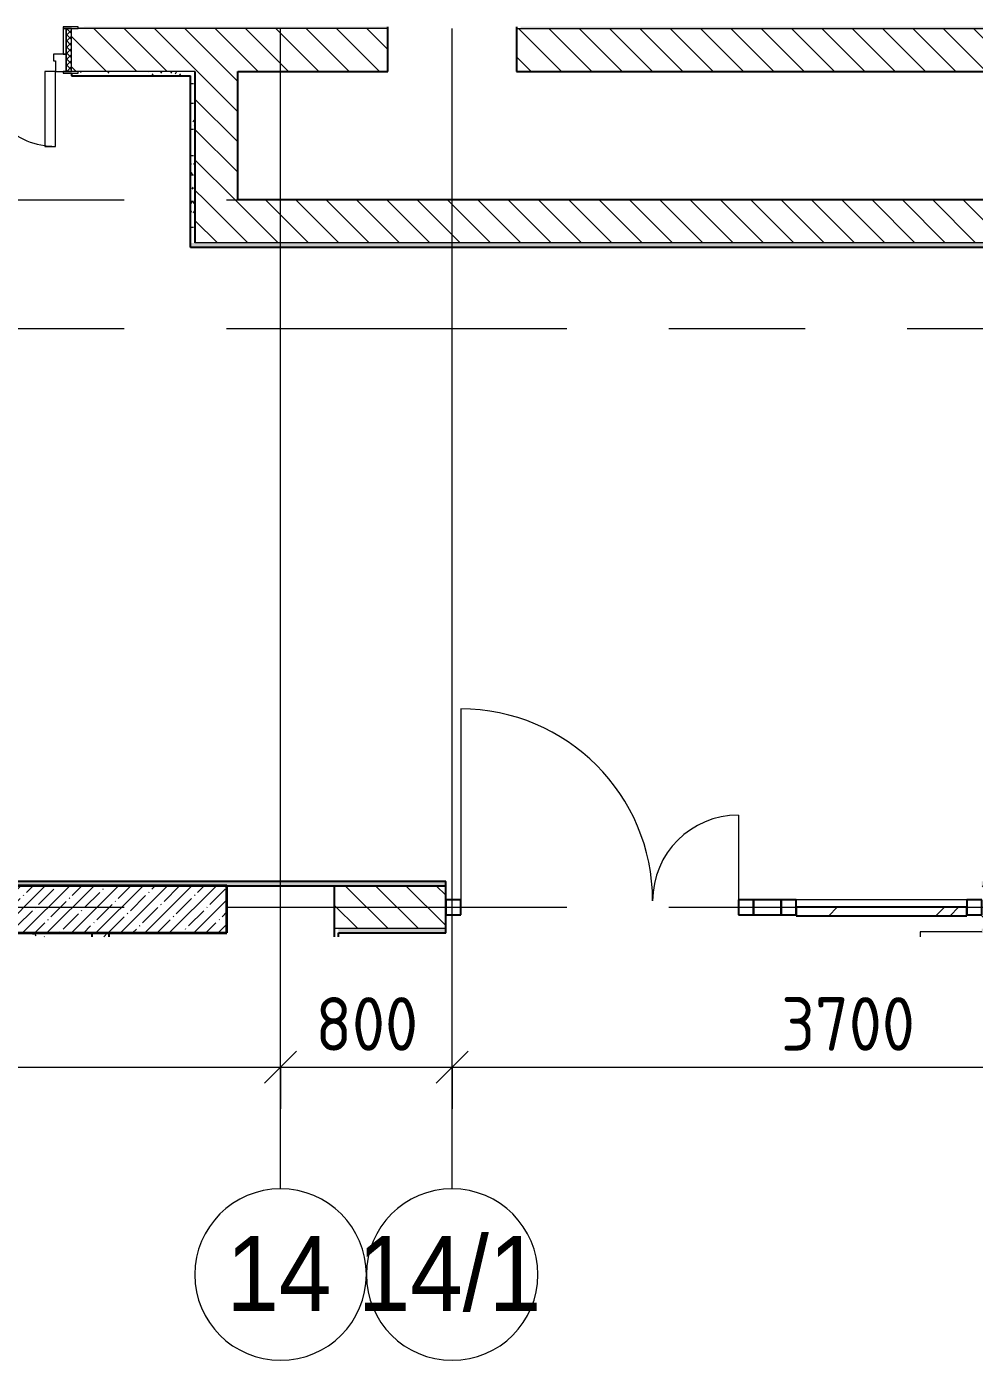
# Model space of a CAD drawing. Header units: millimetres. Extents: x 36646 to 169412, y -1987 to 12080.
# Drawn here: x 46476 to 50895, y 5686 to 11909 of the extents above; entities that cross this region are included whole.
import ezdxf

# ---------------------------------------------------------------- set-up
doc = ezdxf.new("R2010")
doc.units = ezdxf.units.MM
doc.linetypes.add('Осевая', pattern=[3175, 635, -476.25, 1587.5, -476.25])
for name, color, linetype, lineweight in [('A-ANNO-DIMS', 7, 'Continuous', 9), ('A-ANNO-DIMS-100', 7, 'Continuous', 9), ('A-DOOR', 7, 'Continuous', 9), ('A-DOOR-1', 7, 'Continuous', 13), ('A-DOOR-FRAM', 7, 'Continuous', 13), ('A-DOOR-FRAM-1', 7, 'Continuous', 9), ('A-GLAZ-CURT', 7, 'Continuous', 9), ('A-GLAZ-CURT-1', 7, 'Continuous', 25), ('A-GLAZ-CWMG', 7, 'Continuous', 9), ('A-GLAZ-CWMG-1', 7, 'Continuous', 25), ('A-WALL', 7, 'Continuous', 9), ('I-WALL', 7, 'Continuous', 9), ('Оси', 7, 'Continuous', 9), ('Оси-1', 7, 'Continuous', 20), ('Оси-2', 7, 'Осевая', 9)]:
    doc.layers.add(name, color=color, linetype=linetype, lineweight=lineweight)
for name, color, linetype, lineweight, true_color in [('A-WALL-1', 7, 'Continuous', 25, 0x3c3c3c), ('A-WALL-2', 7, 'Continuous', 35, 0x3c3c3c), ('A-WALL-FNSH-1', 7, 'Continuous', 13, 0x3c3c3c), ('I-FURN-1', 7, 'Continuous', 9, 0xf0f0f0)]:
    doc.layers.add(name, color=color, linetype=linetype, lineweight=lineweight, true_color=true_color)
doc.styles.add('Arial', font='arial.ttf', dxfattribs={"width": 0.9, "height": 350})
doc.styles.add('ISOCPEUR', font='isocpeur.ttf', dxfattribs={"width": 0.9, "height": 250})
doc.dimstyles.new('ISO-2_5_0_9К_БОЛЬШОЙ', dxfattribs={"dimscale": 304.8, "dimtxt": 248.995294, "dimasz": 0.492126, "dimexe": 0.393701, "dimexo": 0.984252, "dimgap": 0, "dimtad": 1, "dimdec": 0, "dimrnd": 10, "dimzin": 0, "dimdsep": 46, "dimtxsty": 'ISOCPEUR', "dimblk1": 'OBLIQUE', "dimblk2": 'OBLIQUE', "dimsah": 1, "dimcen": 0.09, "dimdle": 0.393701, "dimazin": 0, "dimtfac": 1, "dimtdec": 4, "dimtix": 1, "dimtmove": 0, "dimatfit": 3, "dimfxl": 1, "dimtvp": 1, "dimtolj": 1, "dimtzin": 0, "dimarcsym": 2})
pattern_1 = [(135, (0, 0), (-70.71068, -70.71068), [])]
pattern_2 = [(0, (0, 0), (121.92, 30.48), [10.058, -81.382, 10.058, -81.382, -487.68]), (0, (0, 0), (121.92, 30.48), [-182.88, 10.058, -172.822, 10.058, -81.382, -213.36]), (0, (0, 0), (121.92, 30.48), [-457.2, 10.058, -50.902, 10.058, -142.342]), (120, (45.72, 15.24), (-87.356454, 90.345817), [10.058, -81.382, 10.058, -81.382, -487.68]), (120, (45.72, 15.24), (-87.356454, 90.345817), [-182.88, 10.058, -172.822, 10.058, -81.382, -213.36]), (120, (45.72, 15.24), (-87.356454, 90.345817), [-457.2, 10.058, -50.902, 10.058, -142.342]), (240, (60.96, 76.2), (-34.563546, -120.825817), [10.058, -81.382, 10.058, -81.382, -487.68]), (240, (60.96, 76.2), (-34.563546, -120.825817), [-182.88, 10.058, -172.822, 10.058, -81.382, -213.36]), (240, (60.96, 76.2), (-34.563546, -120.825817), [-457.2, 10.058, -50.902, 10.058, -142.342])]

# ---------------------------------------------------------------- blocks, each defined once
blk = doc.blocks.new('110_Дверь_СКБ_2Ст - Д-6_л__ ДОО_Дв_1450x2100h_Дверь из раздевальной в коридор-25835678-План разверток пом_ 2_30_ Этаж 2')
at = {"layer": 'A-DOOR'}
h = blk.add_hatch(dxfattribs=at)
h.set_pattern_fill('FP_7', color=256, style=0, pattern_type=2)
h.set_pattern_definition([(135, (1576.41, 164.685), (-14.14214, -14.14214), []), (225, (1576.41, 164.685), (14.14214, -14.14214), [])])
h.paths.add_polyline_path([(737.5, 100), (712.5, 100), (712.5, -100), (737.5, -100)])
at = {"layer": 'A-DOOR-FRAM-1'}
h = blk.add_hatch(dxfattribs=at)
h.set_pattern_fill('FP_8', color=256, style=0, pattern_type=2)
h.set_pattern_definition([(45, (-546.384, 164.685), (-14.1421, 14.1421), []), (135, (-546.384, 164.685), (-14.1421, -14.1421), [])])
h.paths.add_polyline_path([(-712.5, 100), (-712.5, -100), (-687.5, -100), (-687.5, 100)])
at = {"layer": 'A-DOOR'}
for centre, radius, start, end in [((662.5, 100), 950, 90, 180), ((-637.5, 100), 350, 360, 90)]:
    blk.add_arc(centre, radius, start, end, dxfattribs=at)
at = {"layer": 'A-DOOR-1'}
for p, q in [((662.5, 1050), (612.5, 1050)), ((612.5, 1050), (612.5, 100)), ((662.5, 100), (662.5, 1050)), ((-637.5, 450), (-637.5, 100)), ((-587.5, 450), (-637.5, 450)), ((-587.5, 100), (-587.5, 450)), ((-637.5, 100), (-587.5, 100)), ((612.5, 100), (662.5, 100))]:
    blk.add_line(p, q, dxfattribs=at)
at = {"layer": 'A-DOOR-FRAM'}
for p, q in [((-672.5, 108), (-742.5, 108)), ((-742.5, 108), (-742.5, 100)), ((-742.5, 100), (-672.5, 100)), ((-687.5, 100), (-712.5, 100)), ((-712.5, 100), (-712.5, -100)), ((-637.5, 100), (-687.5, 100)), ((-687.5, 100), (-687.5, 20)), ((-687.5, -100), (-687.5, 100)), ((-672.5, 100), (-672.5, 108)), ((-637.5, 50), (-637.5, 100)), ((662.5, 100), (662.5, 50)), ((712.5, 100), (662.5, 100)), ((767.5, 108), (697.5, 108)), ((697.5, 108), (697.5, 100)), ((697.5, 100), (767.5, 100)), ((712.5, 20), (712.5, 100)), ((737.5, 100), (712.5, 100)), ((712.5, 100), (712.5, -100)), ((737.5, -100), (737.5, 100)), ((767.5, 100), (767.5, 108)), ((-687.5, 20), (-627.5, 20)), ((-672.5, 20), (-687.5, 20)), ((-687.5, 20), (-687.5, -100)), ((-672.5, -100), (-672.5, 20)), ((-627.5, 50), (-637.5, 50)), ((-627.5, 20), (-627.5, 50)), ((662.5, 50), (652.5, 50)), ((652.5, 50), (652.5, 20)), ((652.5, 20), (712.5, 20)), ((712.5, 20), (697.5, 20)), ((697.5, 20), (697.5, -100)), ((712.5, -100), (712.5, 20)), ((-672.5, -100), (-742.5, -100)), ((-742.5, -100), (-742.5, -108)), ((-742.5, -108), (-672.5, -108)), ((-712.5, -100), (-687.5, -100)), ((-687.5, -100), (-672.5, -100)), ((-672.5, -108), (-672.5, -100)), ((697.5, -100), (712.5, -100)), ((767.5, -100), (697.5, -100)), ((697.5, -100), (697.5, -108)), ((697.5, -108), (767.5, -108)), ((712.5, -100), (737.5, -100)), ((767.5, -108), (767.5, -100))]:
    blk.add_line(p, q, dxfattribs=at)
blk = doc.blocks.new('Стол базовый прямоугольный - 1_290-25520344-План разверток пом_ 2_30_ Этаж 2')
at = {"layer": 'I-FURN-1'}
for p, q in [((-330, 455), (-617.5, 455)), ((-617.5, 455), (-617.5, 432.1)), ((617.5, 432.1), (617.5, 450.5))]:
    blk.add_line(p, q, dxfattribs=at)
blk = doc.blocks.new('Прямоугольный импост - 50 x 70 мм-31700031-План разверток пом_ 2_30_ Этаж 2')
at = {"layer": 'A-GLAZ-CWMG-1'}
for p, q in [((-70, 35), (0, 35)), ((-70, -35), (-70, 35)), ((0, 35), (0, -35)), ((0, -35), (-70, -35))]:
    blk.add_line(p, q, dxfattribs=at)
blk = doc.blocks.new('Дверь_Витражная_остекление_ - ДВН_ДАО_Главный вход_1200 в свету-31742133-План разверток пом_ 2_30_ Этаж 2')
at = {"layer": 'A-DOOR'}
for p, q in [((-647.5, 925), (-647.5, 35)), ((647.5, 430), (647.5, 35))]:
    blk.add_line(p, q, dxfattribs=at)
for centre, radius, start, end in [((-647.5, 30), 895, 360, 90), ((647.5, 30), 400, 90, 180)]:
    blk.add_arc(centre, radius, start, end, dxfattribs=at)
blk = doc.blocks.new('Системная панель - Стемалит - 40мм-32257327-План разверток пом_ 2_30_ Этаж 2')
at = {"layer": 'A-GLAZ-CURT-1'}
for p, q in [((65, 35), (-65, 35)), ((-65, 35), (-65, -35)), ((65, -35), (65, 35)), ((-65, -35), (65, -35))]:
    blk.add_line(p, q, dxfattribs=at)
blk = doc.blocks.new('Прямоугольный импост - 50 x 70 мм-31687886-План разверток пом_ 2_30_ Этаж 2')
at = {"layer": 'A-GLAZ-CWMG-1'}
for p, q in [((-35, 35), (35, 35)), ((-35, -35), (-35, 35)), ((35, 35), (35, -35)), ((35, -35), (-35, -35))]:
    blk.add_line(p, q, dxfattribs=at)
blk = doc.blocks.new('Прямоугольный импост - 50 x 70 мм-31701779-План разверток пом_ 2_30_ Этаж 2')
at = {"layer": 'A-GLAZ-CWMG-1'}
for p, q in [((0, 35), (-70, 35)), ((-70, 35), (-70, -35)), ((0, -35), (0, 35)), ((-70, -35), (0, -35))]:
    blk.add_line(p, q, dxfattribs=at)
blk = doc.blocks.new('Системная панель - Стекло - 40мм-V1-План разверток пом_ 2_30_ Этаж 2')
at = {"layer": 'A-GLAZ-CURT'}
h = blk.add_hatch(dxfattribs=at)
h.set_pattern_fill('FP_14', color=256, style=0, pattern_type=2)
h.set_pattern_definition([(45, (-50562.5, -7700), (-282.8427, 282.8427), [200, -600]), (45, (-50762.5, -7800), (-282.8427, 282.8427), [600, -200]), (45, (-50362.5, -7900), (-282.8427, 282.8427), [200, -600])])
h.paths.add_polyline_path([(397.5, -40), (397.5, 0), (-397.5, 0), (-397.5, -40), (-321.5, -40)])
at = {"layer": 'A-GLAZ-CURT-1'}
for p, q in [((397.5, 0), (-397.5, 0)), ((-397.5, 0), (-397.5, -40)), ((397.5, -40), (397.5, 0)), ((-397.5, -40), (397.5, -40))]:
    blk.add_line(p, q, dxfattribs=at)
blk = doc.blocks.new('Прямоугольный импост - 50 x 70 мм-31702100-План разверток пом_ 2_30_ Этаж 2')
at = {"layer": 'A-GLAZ-CWMG-1'}
for p, q in [((-35, 35), (35, 35)), ((-35, -35), (-35, 35)), ((35, 35), (35, -35)), ((35, -35), (-35, -35))]:
    blk.add_line(p, q, dxfattribs=at)
blk = doc.blocks.new('Прямоугольный импост - 50 x 70 мм-31720914-План разверток пом_ 2_30_ Этаж 2')
at = {"layer": 'A-GLAZ-CWMG'}
blk.add_line((41991, 7835), (41196, 7835), dxfattribs=at)
blk = doc.blocks.new('Ось сетки - D8-29747960-План разверток пом_ 2_30_ Этаж 2')
at = {"layer": 'Оси-1'}
for start, end in [(360, 180), (180, 360)]:
    blk.add_arc((0, 0), 4, start, end, dxfattribs=at)
blk = doc.blocks.new('DIMBLOCK5-План разверток пом_ 2_30_ Этаж 2')
at = {"layer": 'A-ANNO-DIMS-100'}
for p, q in [((43160, 6859.8), (43160, 7173.8)), ((47660, 6859.8), (47660, 7173.8)), ((43160, 7053.8), (47660, 7053.8)), ((43160, 7053.8), (43160, 6859.8)), ((47660, 7053.8), (47660, 6859.8))]:
    blk.add_line(p, q, dxfattribs=at)
at = {"layer": 'A-ANNO-DIMS-100', "lineweight": 20}
for p, q in [((43160, 7053.8), (43235, 7128.8)), ((47660, 7053.8), (47735, 7128.8)), ((43160, 7053.8), (43085, 6978.8)), ((47660, 7053.8), (47585, 6978.8))]:
    blk.add_line(p, q, dxfattribs=at)
at = {"layer": 'A-ANNO-DIMS-100', "color": 0, "insert": (45082, 7380.4), "char_height": 250, "width": 787.208, "attachment_point": 1, "line_spacing_factor": 1.149209, "style": 'ISOCPEUR'}
blk.add_mtext('4500', dxfattribs=at)
blk = doc.blocks.new('_Oblique')
at = {"color": 0, "linetype": 'ByBlock', "lineweight": -2}
blk.add_line((-0.5, -0.5), (0.5, 0.5), dxfattribs=at)
blk = doc.blocks.new('DIMBLOCK6-План разверток пом_ 2_30_ Этаж 2')
at = {"layer": 'A-ANNO-DIMS-100'}
for p, q in [((47660, 6859.8), (47660, 7173.8)), ((48460, 6859.8), (48460, 7173.8)), ((47660, 7053.8), (48460, 7053.8)), ((47660, 7053.8), (47660, 6859.8)), ((48460, 7053.8), (48460, 6859.8))]:
    blk.add_line(p, q, dxfattribs=at)
at = {"layer": 'A-ANNO-DIMS-100', "lineweight": 20}
for p, q in [((47660, 7053.8), (47735, 7128.8)), ((48460, 7053.8), (48535, 7128.8)), ((47660, 7053.8), (47585, 6978.8)), ((48460, 7053.8), (48385, 6978.8))]:
    blk.add_line(p, q, dxfattribs=at)
at = {"layer": 'A-ANNO-DIMS-100', "color": 0, "insert": (47823, 7380.4), "char_height": 250, "width": 568.858, "attachment_point": 1, "line_spacing_factor": 1.149209, "style": 'ISOCPEUR'}
blk.add_mtext('800', dxfattribs=at)
blk = doc.blocks.new('DIMBLOCK7-План разверток пом_ 2_30_ Этаж 2')
at = {"layer": 'A-ANNO-DIMS-100'}
for p, q in [((48460, 6859.8), (48460, 7173.8)), ((52160, 6859.8), (52160, 7173.8)), ((48460, 7053.8), (52160, 7053.8)), ((48460, 7053.8), (48460, 6859.8)), ((52160, 7053.8), (52160, 6859.8))]:
    blk.add_line(p, q, dxfattribs=at)
at = {"layer": 'A-ANNO-DIMS-100', "lineweight": 20}
for p, q in [((48460, 7053.8), (48535, 7128.8)), ((52160, 7053.8), (52235, 7128.8)), ((48460, 7053.8), (48385, 6978.8)), ((52160, 7053.8), (52085, 6978.8))]:
    blk.add_line(p, q, dxfattribs=at)
at = {"layer": 'A-ANNO-DIMS-100', "color": 0, "insert": (49994, 7380.4), "char_height": 250, "width": 758.478, "attachment_point": 1, "line_spacing_factor": 1.149209, "style": 'ISOCPEUR'}
blk.add_mtext('3700', dxfattribs=at)

msp = doc.modelspace()

# ---------------------------------------------------------------- hatches: boundary and pattern name
at = {"layer": 'I-WALL'}
h = msp.add_hatch(dxfattribs=at)
h.set_pattern_fill('FP_2', color=256, style=0, pattern_type=2)
h.set_pattern_definition(pattern_1)
h.paths.add_polyline_path([(51709.9999, 11699.9998), (51709.9999, 11899.9998), (48760, 11899.9998), (48760, 11699.9998), (50140.9545, 11699.9998)])
h.paths.add_polyline_path([(47814.4954, 11699.9998), (48160, 11699.9998), (48160, 11899.9998), (46685.7131, 11899.9998), (46685.7131, 11699.9998), (47460.7131, 11699.9998)])
h.paths.add_polyline_path([(45235.7131, 11699.9998), (45235.7131, 11899.9998), (42760, 11899.9998), (42760, 11699.9998), (45205.7131, 11699.9998)])
h = msp.add_hatch(dxfattribs=at)
h.set_pattern_fill('FP_11', color=256, style=0, pattern_type=2)
h.set_pattern_definition(pattern_2)
h.paths.add_polyline_path([(46715.7131, 11899.9998), (48160, 11899.9998), (48160, 11908.7619), (46715.7131, 11907.9998), (46715.7131, 11900.4068)])
h.paths.add_polyline_path([(45205.7131, 11899.9998), (45205.7131, 11907.9998), (42780, 11908.7619), (42780, 11899.9998), (43161.5774, 11899.9998)])
h = msp.add_hatch(dxfattribs=at)
h.set_pattern_fill('FP_11', color=256, style=0, pattern_type=2)
h.set_pattern_definition(pattern_2)
h.paths.add_polyline_path([(48780, 11899.9998), (48780, 11908.7619), (48760, 11908.7619), (48760, 11899.9998)])
h = msp.add_hatch(dxfattribs=at)
h.set_pattern_fill('FP_11', color=256, style=0, pattern_type=2)
h.set_pattern_definition(pattern_2)
h.paths.add_polyline_path([(54160, 11899.9998), (54160, 11908.7619), (48780, 11908.7619), (48780, 11899.9998), (52467.4135, 11899.9998)])
h = msp.add_hatch(dxfattribs=at)
h.set_pattern_fill('FP_11', color=256, style=0, pattern_type=2)
h.set_pattern_definition(pattern_2)
h.paths.add_polyline_path([(47239.7131, 11679.9998), (47240.7131, 11679.9998), (47240.7131, 11699.9998), (46715.7131, 11698.9168), (46715.7131, 11691.9998), (46685.7131, 11691.9998), (46685.7131, 11679.9998), (46715.7131, 11679.9998)])
h.paths.add_polyline_path([(45235.7131, 11679.9998), (45235.7131, 11691.9998), (45205.7131, 11691.9998), (45205.7131, 11699.9998), (44760.7131, 11699.9998), (44760.7131, 11679.9998), (45205.7131, 11679.9998)])
h = msp.add_hatch(dxfattribs=at)
h.set_pattern_fill('FP_11', color=256, style=0, pattern_type=2)
h.set_pattern_definition(pattern_2)
h.paths.add_polyline_path([(47260.7131, 10900), (47260.7131, 11699.9998), (47240.7131, 11699.9998), (47240.7131, 10900)])
h = msp.add_hatch(dxfattribs=at)
h.set_pattern_fill('FP_2', color=256, style=0, pattern_type=2)
h.set_pattern_definition(pattern_1)
h.paths.add_polyline_path([(47460.7131, 11100), (47460.7131, 11699.9998), (47260.7131, 11699.9998), (47260.7131, 11100)])
h = msp.add_hatch(dxfattribs=at)
h.set_pattern_fill('FP_2', color=256, style=0, pattern_type=2)
h.set_pattern_definition(pattern_1)
h.paths.add_polyline_path([(61160, 10900), (61160, 11100), (59340, 11100), (59340, 10900), (60610.0201, 10900)])
h.paths.add_polyline_path([(58283.561, 10900), (58440, 10900), (58440, 11100), (58230, 11100), (58230, 10900)])
h.paths.add_polyline_path([(57530, 10900), (57530, 11100), (57310, 11100), (57310, 10900)])
h.paths.add_polyline_path([(56400, 10900), (56610, 10900), (56610, 11100), (56400, 11100), (56400, 10980)])
h.paths.add_polyline_path([(54793.8725, 10900), (55500, 10900), (55500, 11100), (51909.9999, 11100), (51909.9999, 10900), (52467.4135, 10900)])
h.paths.add_polyline_path([(51709.9999, 10900), (51709.9999, 11100), (47260.7131, 11100), (47260.7131, 10900), (50140.9545, 10900)])
h = msp.add_hatch(dxfattribs=at)
h.set_pattern_fill('FP_11', color=256, style=0, pattern_type=2)
h.set_pattern_definition(pattern_2)
h.paths.add_polyline_path([(61360, 10880), (61360, 10900), (59140, 10900), (59140, 10880), (61191.6348, 10880)])
h.paths.add_polyline_path([(58440, 10880), (58440, 10900), (58230, 10900), (58230, 10880), (58283.561, 10880)])
h.paths.add_polyline_path([(57530, 10880), (57530, 10900), (57310, 10900), (57310, 10880)])
h.paths.add_polyline_path([(56400, 10880), (56610, 10880), (56610, 10900), (56400, 10900)])
h.paths.add_polyline_path([(55700, 10880), (55700, 10900), (47240.7131, 10900), (47240.7131, 10880), (54793.8725, 10880)])
h = msp.add_hatch(dxfattribs=at)
h.set_pattern_fill('FP_11', color=256, style=0, pattern_type=2)
h.set_pattern_definition(pattern_2)
h.paths.add_polyline_path([(73760, 7900), (74750, 7900), (74750, 7920), (73705, 7920), (73705, 7908), (73760, 7908), (73760, 7901.0742)])
h.paths.add_polyline_path([(71765, 7900), (72250, 7900), (72250, 7908), (72305, 7908), (72305, 7920), (71735, 7920), (71735, 7908), (71765, 7908), (71765, 7901.7391)])
h.paths.add_polyline_path([(70605, 7900), (70605, 7908), (70635, 7908), (70635, 7920), (69360.4805, 7920), (69360.4805, 7908), (69390.4805, 7908), (69390.4805, 7900)])
h.paths.add_polyline_path([(68230.4805, 7900), (68230.4805, 7908), (68260.4805, 7908), (68260.4805, 7920), (67055, 7920), (67055, 7908), (67085, 7908), (67085, 7900)])
h.paths.add_polyline_path([(65925, 7900), (65925, 7908), (65955, 7908), (65955, 7920), (59931, 7920), (59931, 7900), (64110, 7900)])
h.paths.add_polyline_path([(57120.3315, 7900), (57431, 7900), (57431, 7920), (50930, 7920), (50930, 7900), (55110, 7900)])
h.paths.add_polyline_path([(48430, 7900), (48430, 7920), (42060.9999, 7920), (42060.9999, 7900), (47814.4954, 7900)])
h.paths.add_polyline_path([(39560.9999, 7900), (39560.9999, 7920), (38739.9999, 7920), (38739.9999, 7900), (39090.2741, 7900)])
h = msp.add_hatch(dxfattribs=at)
h.set_pattern_fill('FP_3', color=256, style=0, pattern_type=2)
h.set_pattern_definition([(45, (0, 0), (-57.02463, 57.02463), []), (45, (57.025, 0), (-57.02463, 57.02463), [100.806, -20.161, 3.353, -16.808])])
h.paths.add_polyline_path([(47410, 7680), (47410, 7900), (46110, 7900), (46110, 7830), (44910, 7830), (44910, 7900), (43410, 7900), (43410, 7680), (46860, 7680)])
h = msp.add_hatch(dxfattribs=at)
h.set_pattern_fill('FP_2', color=256, style=0, pattern_type=2)
h.set_pattern_definition(pattern_1)
h.paths.add_polyline_path([(51890, 7700), (51900, 7700), (51900, 7900), (50930, 7900), (50930, 7700)])
h.paths.add_polyline_path([(48430, 7700), (48430, 7900), (47910, 7900), (47910, 7700), (47930, 7700)])
h = msp.add_hatch(dxfattribs=at)
h.set_pattern_fill('FP_11', color=256, style=0, pattern_type=2)
h.set_pattern_definition(pattern_2)
h.paths.add_polyline_path([(46760, 7661.5843), (46760, 7680), (44190, 7680), (44190, 7661.5843), (46759.0793, 7661.5843)])
h = msp.add_hatch(dxfattribs=at)
h.set_pattern_fill('FP_11', color=256, style=0, pattern_type=2)
h.set_pattern_definition(pattern_2)
h.paths.add_polyline_path([(46761.5844, 7661.5843), (46780, 7661.5843), (46780, 7680), (46760, 7680), (46760, 7661.5843)])
h = msp.add_hatch(dxfattribs=at)
h.set_pattern_fill('FP_1', color=256, style=0, pattern_type=2)
h.set_pattern_definition([(45, (0, 0), (-35.35534, 35.35534), [])])
h.paths.add_polyline_path([(46860, 7661.5843), (46860, 7680), (46780, 7680), (46780, 7661.5843)])
h = msp.add_hatch(dxfattribs=at)
h.set_pattern_fill('FP_11', color=256, style=0, pattern_type=2)
h.set_pattern_definition(pattern_2)
h.paths.add_polyline_path([(47928.8351, 7661.5843), (47930, 7661.5843), (47930, 7700), (47910, 7700), (47910, 7661.5843)])
h = msp.add_hatch(dxfattribs=at)
h.set_pattern_fill('FP_11', color=256, style=0, pattern_type=2)
h.set_pattern_definition(pattern_2)
h.paths.add_polyline_path([(51890, 7680), (51890, 7700), (50930, 7700), (50930, 7680)])
h.paths.add_polyline_path([(47930, 7680), (48430, 7680), (48430, 7700), (47930, 7700)])

# ---------------------------------------------------------------- linework, layer by layer
at = {"layer": 'A-WALL'}
for p, q in [((48160, 11899.9998), (46715.7131, 11899.9998)), ((48760, 11899.9998), (51709.9999, 11899.9998)), ((47260.7131, 11699.9998), (46715.7131, 11699.9998)), ((51709.9999, 10900), (47260.7131, 10900)), ((47239.7131, 10880), (47240.7131, 10880)), ((48430, 7700), (47910, 7700)), ((47931, 7679), (47930, 7679))]:
    msp.add_line(p, q, dxfattribs=at)
at = {"layer": 'A-WALL-1'}
for p, q in [((48160, 11699.9998), (48160, 11908.7619)), ((48760, 11908.7619), (48760, 11699.9998)), ((47260.7131, 11699.9998), (47260.7131, 10900)), ((47460.7131, 11699.9998), (48160, 11699.9998)), ((47460.7131, 11100), (47460.7131, 11699.9998)), ((48760, 11699.9998), (51709.9999, 11699.9998)), ((46685.7131, 11691.9998), (46685.7131, 11679.9998)), ((46685.7131, 11679.9998), (47240.7131, 11679.9998)), ((47240.7131, 10880), (47240.7131, 11679.9998)), ((51709.9999, 11100), (47460.7131, 11100)), ((47240.7131, 10880), (55700, 10880)), ((48430, 7920), (42060.9999, 7920)), ((48430, 7680), (48430, 7920)), ((47410, 7900), (48430, 7900)), ((47910, 7900), (47910, 7661.5843)), ((46780, 7680), (46780, 7661.5843)), ((46860, 7661.5843), (46860, 7680)), ((47930, 7661.5843), (47930, 7680)), ((47930, 7680), (48430, 7680))]:
    msp.add_line(p, q, dxfattribs=at)
at = {"layer": 'A-WALL-2'}
for p, q in [((47410, 7900), (46110, 7900)), ((47410, 7680), (47410, 7900)), ((43410, 7680), (47410, 7680))]:
    msp.add_line(p, q, dxfattribs=at)
at = {"layer": 'A-WALL-FNSH-1'}
for p, q in [((46685.7131, 11679.9998), (46685.7131, 11678.9998)), ((46685.7131, 11678.9998), (47239.7131, 11678.9998)), ((47239.7131, 10879), (47239.7131, 11679.9998)), ((47239.7131, 10879), (55700, 10879)), ((47240.7131, 10880), (47240.7131, 10880)), ((48430, 7921), (42060.9999, 7921)), ((48430, 7920), (48430, 7921)), ((47931, 7679), (48430, 7679)), ((47931, 7661.5843), (47931, 7679)), ((48430, 7679), (48430, 7680))]:
    msp.add_line(p, q, dxfattribs=at)
at = {"layer": 'Оси'}
for p, q in [((47660, 9399.9998), (47660, 11899.9998)), ((48460, 9399.9998), (48460, 11899.9998)), ((47660, 6485.6965), (47660, 8985.6965)), ((48460, 6485.6965), (48460, 8985.6965))]:
    msp.add_line(p, q, dxfattribs=at)
at = {"layer": 'Оси-2'}
for p, q in [((39946.1423, 11100), (73221, 11100)), ((39946.1423, 10500), (73221, 10500)), ((47660, 8985.6965), (47660, 9399.9998)), ((48460, 8985.6965), (48460, 9399.9998)), ((39946.1423, 7800), (73221, 7800))]:
    msp.add_line(p, q, dxfattribs=at)

# ---------------------------------------------------------------- block references
at = {"layer": 'A-DOOR', "rotation": 180}
msp.add_blockref('110_Дверь_СКБ_2Ст - Д-6_л__ ДОО_Дв_1450x2100h_Дверь из раздевальной в коридор-25835678-План разверток пом_ 2_30_ Этаж 2', (45973.2131, 11799.9998), dxfattribs=at)
at = {"layer": 'A-DOOR'}
msp.add_blockref('Дверь_Витражная_остекление_ - ДВН_ДАО_Главный вход_1200 в свету-31742133-План разверток пом_ 2_30_ Этаж 2', (49147.5, 7800), dxfattribs=at)
at = {"layer": 'A-GLAZ-CURT'}
for name, p in [('Системная панель - Стемалит - 40мм-32257327-План разверток пом_ 2_30_ Этаж 2', (49930, 7800)), ('Системная панель - Стекло - 40мм-V1-План разверток пом_ 2_30_ Этаж 2', (50462.5, 7800))]:
    msp.add_blockref(name, p, dxfattribs=at)
at = {"layer": 'A-GLAZ-CWMG', "rotation": 180}
msp.add_blockref('Прямоугольный импост - 50 x 70 мм-31701779-План разверток пом_ 2_30_ Этаж 2', (48430, 7800), dxfattribs=at)
at = {"layer": 'A-GLAZ-CWMG', "extrusion": (0, 0, -1), "rotation": 180}
for name, p in [('Прямоугольный импост - 50 x 70 мм-31687886-План разверток пом_ 2_30_ Этаж 2', (-49830, 7800)), ('Прямоугольный импост - 50 x 70 мм-31702100-План разверток пом_ 2_30_ Этаж 2', (-50030, 7800)), ('Прямоугольный импост - 50 x 70 мм-31700031-План разверток пом_ 2_30_ Этаж 2', (-50930, 7800))]:
    msp.add_blockref(name, p, dxfattribs=at)
at = {"layer": 'A-GLAZ-CWMG'}
msp.add_blockref('Прямоугольный импост - 50 x 70 мм-31720914-План разверток пом_ 2_30_ Этаж 2', (8869.0002, 0), dxfattribs=at)
at = {"layer": 'I-FURN-1'}
msp.add_blockref('Стол базовый прямоугольный - 1_290-25520344-План разверток пом_ 2_30_ Этаж 2', (51260, 7229.4959), dxfattribs=at)
at = {"layer": 'Оси-1', "xscale": 99.99999999999993, "yscale": 99.99999999999993, "zscale": 99.99999999999993}
for p in [(47660, 6085.6965), (48460, 6085.6965)]:
    msp.add_blockref('Ось сетки - D8-29747960-План разверток пом_ 2_30_ Этаж 2', p, dxfattribs=at)

# ---------------------------------------------------------------- texts
at = {"layer": 'Оси', "char_height": 350, "attachment_point": 1, "style": 'Arial'}
for s, insert, width in [('14', (47407.384, 6266.3431), 606.07575), ('14/1', (48019.734, 6266.3431), 1060.632562)]:
    msp.add_mtext(s, dxfattribs=dict(at, insert=insert, width=width))

# ---------------------------------------------------------------- dimensions: what is measured, and where the dimension line sits
at = {"layer": 'A-ANNO-DIMS'}
for base, p1, p2, override, picture, middle in [((47660, 7053.756), (43160, 7159.822), (47660, 7159.822), {"dimpost": '<>', "dimfxl": 4500}, 'DIMBLOCK5-План разверток пом_ 2_30_ Этаж 2', (45410, 7178.756)), ((48460, 7053.756), (47660, 7159.822), (48460, 7159.822), {"dimpost": '<>', "dimfxl": 800}, 'DIMBLOCK6-План разверток пом_ 2_30_ Этаж 2', (48060, 7178.756)), ((52160, 7053.756), (48460, 7159.822), (52160, 7159.822), {"dimpost": '<>', "dimfxl": 3700}, 'DIMBLOCK7-План разверток пом_ 2_30_ Этаж 2', (50310, 7178.756))]:
    dim = msp.add_linear_dim(base=base, p1=p1, p2=p2, dimstyle='ISO-2_5_0_9К_БОЛЬШОЙ', override=override, dxfattribs=at)
    dim.commit()
    dim.dimension.update_dxf_attribs({"geometry": picture, "text_midpoint": middle})

doc.saveas('drawing.dxf')
